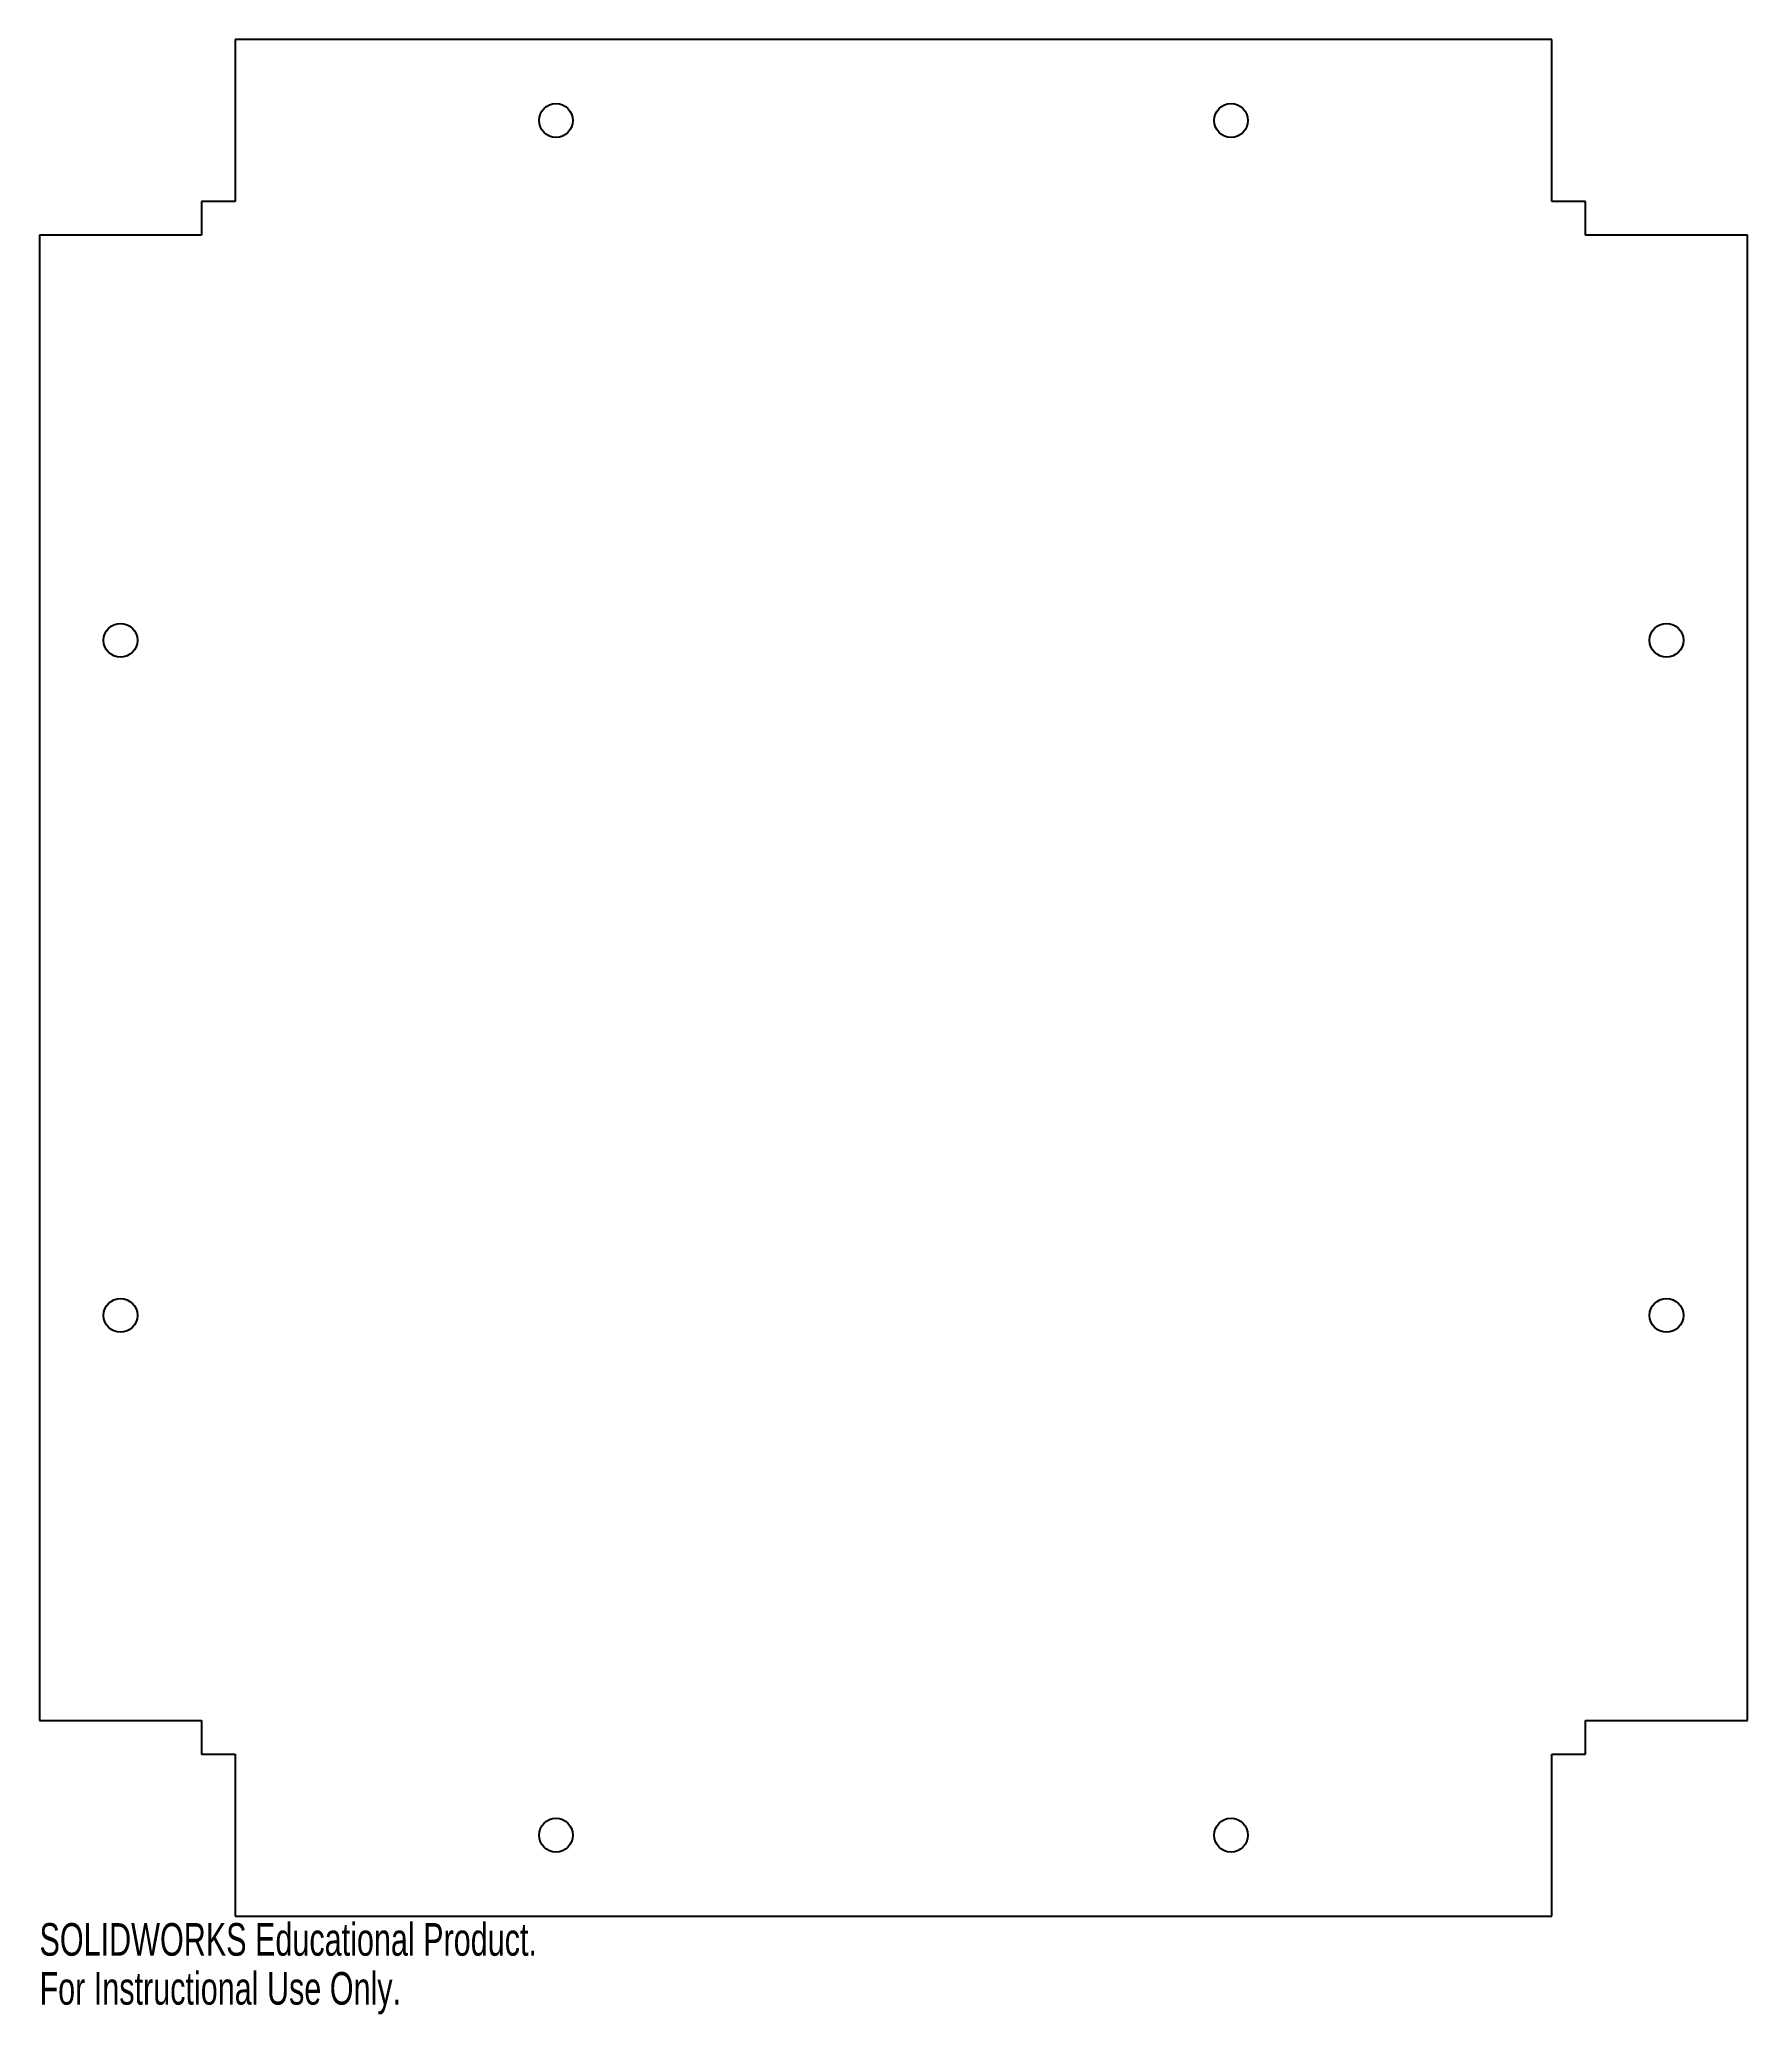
# Model space of a CAD drawing. Header units: millimetres. Extents: x -126 to 127, y -154 to 139.
import ezdxf

# ---------------------------------------------------------------- set-up
doc = ezdxf.new("R2010")
doc.units = ezdxf.units.MM
doc.styles.add('SLDTEXTSTYLE0', font='TXT', dxfattribs={"width": 0.7})

msp = doc.modelspace()

# ---------------------------------------------------------------- linework, layer by layer
at = {"color": 7, "linetype": 'Continuous', "lineweight": 25}
for p, q in [((-97.5, 139), (-97.5, 115)), ((97.5, 139), (-97.5, 139)), ((97.5, 115), (97.5, 139)), ((-102.5, 115), (-102.5, 110)), ((-97.5, 115), (-102.5, 115)), ((102.5, 115), (97.5, 115)), ((102.5, 110), (102.5, 115)), ((-126.5, 110), (-126.5, -110)), ((-102.5, 110), (-126.5, 110)), ((126.5, 110), (102.5, 110)), ((126.5, -110), (126.5, 110)), ((-126.5, -110), (-102.5, -110)), ((-102.5, -110), (-102.5, -115)), ((102.5, -110), (126.5, -110)), ((102.5, -115), (102.5, -110)), ((-102.5, -115), (-97.5, -115)), ((-97.5, -115), (-97.5, -139)), ((97.5, -139), (97.5, -115)), ((97.5, -115), (102.5, -115)), ((-97.5, -139), (97.5, -139))]:
    msp.add_line(p, q, dxfattribs=at)
for centre in [(-50, 127), (50, 127), (-114.5, 50), (114.5, 50), (-114.5, -50), (114.5, -50), (-50, -127), (50, -127)]:
    msp.add_circle(centre, 2.5, dxfattribs=at)

# ---------------------------------------------------------------- texts
at = {"color": 7, "linetype": 'Continuous', "char_height": 4.8336, "attachment_point": 1, "style": 'SLDTEXTSTYLE0'}
for s, insert in [('SOLIDWORKS Educational Product.', (-126.5, -140.02)), ('For Instructional Use Only.', (-126.5, -147.27))]:
    msp.add_mtext(s, dxfattribs=dict(at, insert=insert))

doc.saveas('drawing.dxf')
